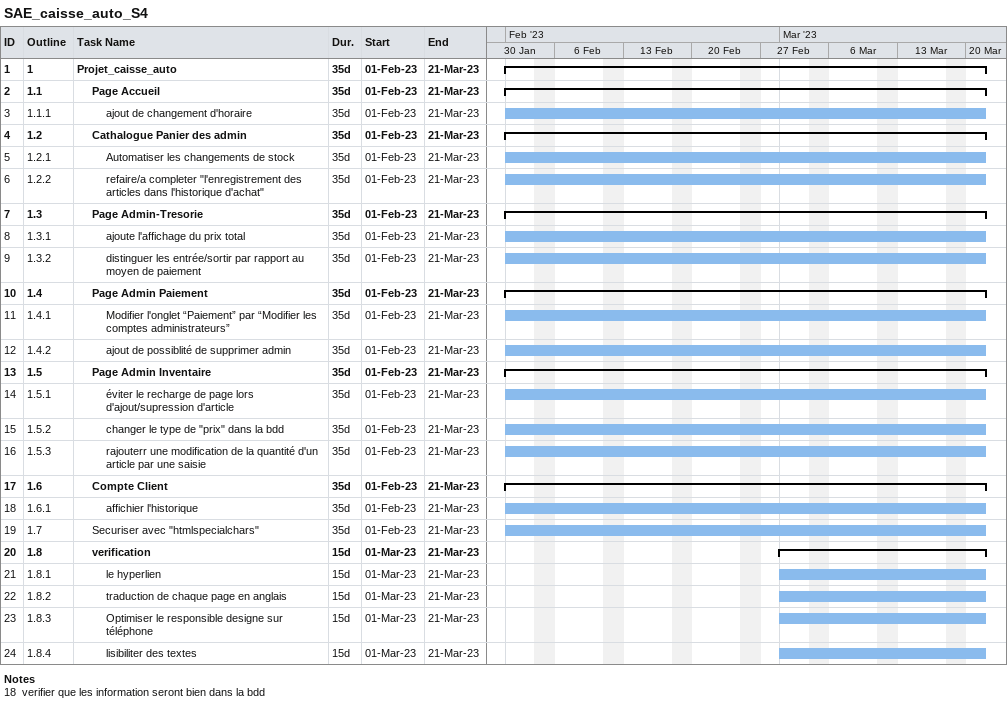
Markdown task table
SAE_caisse_auto_S4

| ID | WBS | Task | Duration | Start | Finish |
|---|---|---|---|---|---|
| 1 | 1 | **Projet_caisse_auto** | 35d | 2023-02-01 | 2023-03-21 |
| 2 | 1.1 | **Page Accueil** | 35d | 2023-02-01 | 2023-03-21 |
| 3 | 1.1.1 | ajout de changement d'horaire | 35d | 2023-02-01 | 2023-03-21 |
| 4 | 1.2 | **Cathalogue Panier des admin** | 35d | 2023-02-01 | 2023-03-21 |
| 5 | 1.2.1 | Automatiser les changements de stock | 35d | 2023-02-01 | 2023-03-21 |
| 6 | 1.2.2 | refaire/a completer "l'enregistrement des articles dans l'historique d'achat" | 35d | 2023-02-01 | 2023-03-21 |
| 7 | 1.3 | **Page Admin-Tresorie** | 35d | 2023-02-01 | 2023-03-21 |
| 8 | 1.3.1 | ajoute l'affichage du prix total | 35d | 2023-02-01 | 2023-03-21 |
| 9 | 1.3.2 | distinguer les entrée/sortir par rapport au moyen de paiement | 35d | 2023-02-01 | 2023-03-21 |
| 10 | 1.4 | **Page Admin Paiement** | 35d | 2023-02-01 | 2023-03-21 |
| 11 | 1.4.1 | Modifier l'onglet “Paiement” par “Modifier les comptes administrateurs” | 35d | 2023-02-01 | 2023-03-21 |
| 12 | 1.4.2 | ajout de possiblité de supprimer admin | 35d | 2023-02-01 | 2023-03-21 |
| 13 | 1.5 | **Page Admin Inventaire** | 35d | 2023-02-01 | 2023-03-21 |
| 14 | 1.5.1 | éviter le recharge de page lors d'ajout/supression d'article | 35d | 2023-02-01 | 2023-03-21 |
| 15 | 1.5.2 | changer le type de "prix" dans la bdd | 35d | 2023-02-01 | 2023-03-21 |
| 16 | 1.5.3 | rajouterr une modification de la quantité d'un article par une saisie | 35d | 2023-02-01 | 2023-03-21 |
| 17 | 1.6 | **Compte Client** | 35d | 2023-02-01 | 2023-03-21 |
| 18 | 1.6.1 | affichier l'historique | 35d | 2023-02-01 | 2023-03-21 |
| 19 | 1.7 | Securiser avec "htmlspecialchars" | 35d | 2023-02-01 | 2023-03-21 |
| 20 | 1.8 | **verification** | 15d | 2023-03-01 | 2023-03-21 |
| 21 | 1.8.1 | le hyperlien | 15d | 2023-03-01 | 2023-03-21 |
| 22 | 1.8.2 | traduction de chaque page en anglais | 15d | 2023-03-01 | 2023-03-21 |
| 23 | 1.8.3 | Optimiser le responsible designe sur téléphone | 15d | 2023-03-01 | 2023-03-21 |
| 24 | 1.8.4 | lisibiliter des textes | 15d | 2023-03-01 | 2023-03-21 |

Notes
- 18: verifier que les information seront bien dans la bdd
